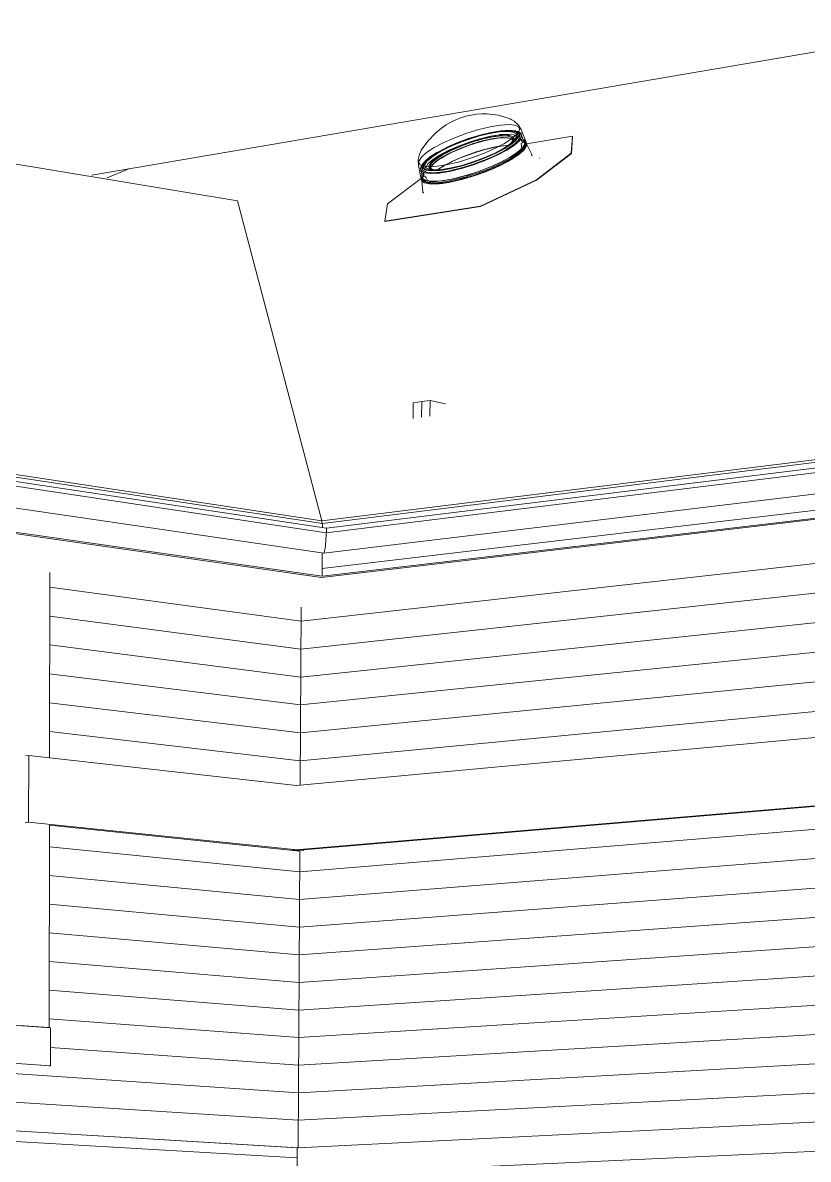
# Model space of a CAD drawing. Header units: inches. Extents: x 205 to 211, y -138 to -29.
# Drawn here: x 207.1339 to 207.2758, y -137.4782 to -137.2731 of the extents above; entities that cross this region are included whole.
import ezdxf

# ---------------------------------------------------------------- set-up
doc = ezdxf.new("R2010")
doc.units = ezdxf.units.IN
doc.header["$MEASUREMENT"] = 0
for name, color, linetype, lineweight in [('A-GLAZ', 151, 'Continuous', 13), ('A-ROOF', 132, 'Continuous', 13), ('A-ROOF-OTLN', 132, 'Continuous', 9), ('A-WALL', 113, 'Continuous', 13), ('A-WALL-PATT', 111, 'Continuous', 13), ('S-BEAM', 12, 'Continuous', 9)]:
    doc.layers.add(name, color=color, linetype=linetype, lineweight=lineweight)

# ---------------------------------------------------------------- blocks, each defined once
blk = doc.blocks.new('FP_36-Looking SouthWest')
at = {"layer": 'A-WALL-PATT', "lineweight": 9}
for p, q in [((-72.22447, -137.35284), (-72.22039, -137.3534)), ((-72.2244, -137.35874), (-72.22032, -137.35928)), ((-72.22432, -137.36463), (-72.22024, -137.36515)), ((-72.22424, -137.37052), (-72.22016, -137.37102)), ((-72.06234, -137.37492), (-72.01697, -137.38109)), ((-72.22416, -137.37639), (-72.22009, -137.37688)), ((-72.06235, -137.38015), (-72.017, -137.38614)), ((-72.22408, -137.38227), (-72.22001, -137.38274)), ((-72.06236, -137.38537), (-72.01703, -137.39117)), ((-72.22401, -137.38813), (-72.21994, -137.38859)), ((-72.06237, -137.39059), (-72.01706, -137.3962)), ((-72.22393, -137.39399), (-72.21986, -137.39443)), ((-72.06237, -137.3958), (-72.01709, -137.40123)), ((-72.22385, -137.39985), (-72.21979, -137.40027)), ((-72.06238, -137.40101), (-72.01712, -137.40626)), ((-72.22377, -137.40569), (-72.21971, -137.4061)), ((-72.2237, -137.41153), (-72.21964, -137.41192)), ((-72.22362, -137.41737), (-72.21956, -137.41774)), ((-72.06242, -137.42179), (-72.01723, -137.4263)), ((-72.22354, -137.4232), (-72.21949, -137.42355)), ((-72.06243, -137.42698), (-72.01726, -137.4313)), ((-72.22346, -137.42902), (-72.21941, -137.42936)), ((-72.06243, -137.43215), (-72.01729, -137.43629)), ((-72.22339, -137.43483), (-72.21934, -137.43516)), ((-72.06244, -137.43733), (-72.01732, -137.44128)), ((-72.22331, -137.44064), (-72.21926, -137.44095)), ((-72.06245, -137.4425), (-72.01735, -137.44627)), ((-72.22323, -137.44645), (-72.21919, -137.44674)), ((-72.06246, -137.44766), (-72.01738, -137.45125)), ((-72.22316, -137.45224), (-72.01747, -137.46617)), ((-72.06247, -137.45282), (-72.01741, -137.45623)), ((-72.22308, -137.45803), (-72.0175, -137.47113)), ((-72.0622, -137.45799), (-72.01744, -137.4612))]:
    blk.add_line(p, q, dxfattribs=at)
blk = doc.blocks.new('FP_63-Looking SouthWest')
at = {"layer": 'A-WALL-PATT', "lineweight": 9}
for p, q in [((-71.833, -137.36042), (-71.83242, -137.36035)), ((-71.83313, -137.36608), (-71.83254, -137.36602)), ((-72.01697, -137.38109), (-71.92254, -137.37048)), ((-71.83326, -137.37175), (-71.83267, -137.37168)), ((-72.017, -137.38614), (-71.92262, -137.37584)), ((-71.83339, -137.3774), (-71.8328, -137.37734)), ((-72.01703, -137.39117), (-71.9227, -137.3812)), ((-71.83352, -137.38305), (-71.83293, -137.38299)), ((-72.01706, -137.3962), (-71.92278, -137.38655)), ((-71.83365, -137.3887), (-71.83306, -137.38864)), ((-72.01709, -137.40123), (-71.92285, -137.3919)), ((-72.01712, -137.40626), (-71.92293, -137.39724)), ((-71.92359, -137.40263), (-71.92301, -137.40258)), ((-71.92366, -137.40796), (-71.92309, -137.40791)), ((-71.92374, -137.41328), (-71.92316, -137.41323)), ((-72.01723, -137.4263), (-71.92324, -137.41856)), ((-72.01726, -137.4313), (-71.92332, -137.42387)), ((-72.01729, -137.43629), (-71.9234, -137.42918)), ((-72.01732, -137.44128), (-71.92347, -137.43449)), ((-72.01735, -137.44627), (-71.92355, -137.43979)), ((-72.01738, -137.45125), (-71.92363, -137.44508)), ((-72.01741, -137.45623), (-71.9237, -137.45037)), ((-72.01747, -137.46617), (-71.83459, -137.45594)), ((-72.01744, -137.4612), (-71.924, -137.45567)), ((-72.0175, -137.47113), (-71.83472, -137.46151)), ((-72.01752, -137.47609), (-71.83485, -137.46708)), ((-72.01772, -137.48105), (-71.83497, -137.47264)), ((-72.01775, -137.486), (-71.8351, -137.47819))]:
    blk.add_line(p, q, dxfattribs=at)
blk = doc.blocks.new('FP_85-Looking SouthWest')
at = {"layer": 'A-WALL-PATT', "lineweight": 9}
for p, q in [((-72.21616, -137.4664), (-72.0177, -137.47795)), ((-72.21609, -137.47215), (-72.01773, -137.48291)), ((-72.21601, -137.47789), (-72.01776, -137.48785)), ((-72.06273, -137.49072), (-72.01779, -137.4928)), ((-72.06274, -137.49583), (-72.01782, -137.49773)), ((-72.06275, -137.50095), (-72.01785, -137.50267)), ((-72.06276, -137.50605), (-72.01787, -137.5076)), ((-72.06276, -137.51116), (-72.0179, -137.51252)), ((-72.06277, -137.51625), (-72.01793, -137.51744)), ((-72.06193, -137.53153), (-72.01802, -137.53217)), ((-72.06194, -137.5366), (-72.01805, -137.53707)), ((-72.06195, -137.54167), (-72.01807, -137.54197)), ((-72.06195, -137.54674), (-72.0181, -137.54686)), ((-72.06196, -137.5518), (-72.01813, -137.55175)), ((-72.06197, -137.55686), (-72.01816, -137.55663)), ((-72.06198, -137.56191), (-72.01819, -137.56151)), ((-72.06199, -137.56695), (-72.01822, -137.56639)), ((-72.062, -137.57199), (-72.01824, -137.57126)), ((-72.06201, -137.57703), (-72.01827, -137.57612)), ((-72.06201, -137.58206), (-72.0183, -137.58099)), ((-72.06202, -137.58709), (-72.01833, -137.58584)), ((-72.06203, -137.59211), (-72.01836, -137.5907)), ((-72.06204, -137.59713), (-72.01838, -137.59554)), ((-72.06205, -137.60214), (-72.01841, -137.60039)), ((-72.06206, -137.60715), (-72.01844, -137.60523)), ((-72.06207, -137.61215), (-72.01847, -137.61006)), ((-72.06207, -137.61715), (-72.0185, -137.61489))]:
    blk.add_line(p, q, dxfattribs=at)

msp = doc.modelspace()

# ---------------------------------------------------------------- linework, layer by layer
at = {"layer": 'A-GLAZ'}
for p, q in [((207.21986, -137.29344), (207.21996, -137.29342)), ((207.21999, -137.29342), (207.22053, -137.29338)), ((207.22144, -137.29341), (207.22158, -137.2934)), ((207.22153, -137.29342), (207.22169, -137.29341)), ((207.22172, -137.29342), (207.22153, -137.29343)), ((207.2219, -137.29259), (207.2221, -137.29259)), ((207.22206, -137.29263), (207.2221, -137.29263)), ((207.22262, -137.2927), (207.22312, -137.29292)), ((207.22268, -137.29266), (207.22283, -137.29267)), ((207.22275, -137.2927), (207.2229, -137.29272)), ((207.2228, -137.29154), (207.22284, -137.29155)), ((207.2231, -137.29357), (207.223, -137.29311)), ((207.22307, -137.29267), (207.22323, -137.2927)), ((207.22315, -137.29273), (207.22322, -137.29275)), ((207.22325, -137.2927), (207.2233, -137.29272)), ((207.22328, -137.29298), (207.22335, -137.29302)), ((207.22333, -137.29272), (207.22381, -137.29293)), ((207.22349, -137.29298), (207.22356, -137.29342)), ((207.22352, -137.29305), (207.22366, -137.29333)), ((207.22361, -137.29323), (207.22371, -137.29368)), ((207.22382, -137.29294), (207.22387, -137.29298)), ((207.2239, -137.29236), (207.22489, -137.29481)), ((207.22395, -137.29331), (207.22447, -137.29468)), ((207.21394, -137.29538), (207.21418, -137.29529)), ((207.21454, -137.29517), (207.21526, -137.29493)), ((207.2154, -137.29443), (207.21585, -137.2943)), ((207.21604, -137.29469), (207.2166, -137.29453)), ((207.21692, -137.29444), (207.21712, -137.29439)), ((207.21781, -137.29422), (207.21866, -137.29405)), ((207.21877, -137.29403), (207.21893, -137.294)), ((207.21898, -137.29356), (207.21932, -137.29351)), ((207.21955, -137.2939), (207.21999, -137.29385)), ((207.22024, -137.29382), (207.2204, -137.29381)), ((207.22048, -137.29381), (207.22062, -137.2938)), ((207.22188, -137.29498), (207.22259, -137.29437)), ((207.22236, -137.29388), (207.22228, -137.29394)), ((207.22283, -137.29444), (207.22228, -137.29489)), ((207.22234, -137.29389), (207.22238, -137.29391)), ((207.22237, -137.29398), (207.22241, -137.29423)), ((207.22237, -137.29401), (207.22248, -137.29407)), ((207.22239, -137.29365), (207.22245, -137.29371)), ((207.22284, -137.29485), (207.22241, -137.29519)), ((207.22264, -137.29423), (207.22267, -137.29429)), ((207.22316, -137.29474), (207.22266, -137.29515)), ((207.22333, -137.29352), (207.22295, -137.29417)), ((207.22389, -137.29413), (207.22392, -137.29423)), ((207.22392, -137.29423), (207.22399, -137.29452)), ((207.22399, -137.29483), (207.22393, -137.29506)), ((207.22404, -137.29589), (207.22395, -137.29482)), ((207.22398, -137.29406), (207.22421, -137.29471)), ((207.22416, -137.29471), (207.2241, -137.29466)), ((207.22418, -137.29473), (207.22416, -137.29471)), ((207.22428, -137.29473), (207.22421, -137.29466)), ((207.22434, -137.29417), (207.22448, -137.29427)), ((207.22438, -137.29445), (207.22454, -137.29454)), ((207.22484, -137.29536), (207.22447, -137.29597)), ((207.22448, -137.29427), (207.22458, -137.29439)), ((207.22459, -137.29457), (207.22472, -137.29468)), ((207.22461, -137.29443), (207.22465, -137.29493)), ((207.22463, -137.29476), (207.22469, -137.29491)), ((207.22472, -137.29468), (207.22476, -137.29472)), ((207.22494, -137.29506), (207.2248, -137.2949)), ((207.22489, -137.29491), (207.22484, -137.29492)), ((207.23317, -137.29354), (207.22489, -137.29491)), ((207.22494, -137.29506), (207.22583, -137.29687)), ((207.23296, -137.29661), (207.23317, -137.29354)), ((207.23319, -137.29361), (207.23298, -137.29668)), ((207.23319, -137.29361), (207.23317, -137.29354)), ((207.20591, -137.29732), (207.20684, -137.2965)), ((207.20651, -137.29811), (207.20738, -137.29736)), ((207.20669, -137.29805), (207.2075, -137.29735)), ((207.20672, -137.2981), (207.20752, -137.29739)), ((207.20778, -137.29731), (207.20693, -137.29806)), ((207.20752, -137.29733), (207.20882, -137.29649)), ((207.20758, -137.29735), (207.20882, -137.29654)), ((207.20883, -137.29787), (207.20952, -137.29742)), ((207.20885, -137.29641), (207.21038, -137.29562)), ((207.21037, -137.29695), (207.21134, -137.29646)), ((207.21216, -137.29609), (207.21272, -137.29585)), ((207.21346, -137.29725), (207.21489, -137.29672)), ((207.21521, -137.29661), (207.21586, -137.29639)), ((207.21586, -137.29641), (207.21586, -137.29641)), ((207.22335, -137.29683), (207.22224, -137.29758)), ((207.22271, -137.2974), (207.2226, -137.29747)), ((207.22283, -137.29732), (207.22271, -137.2974)), ((207.22302, -137.29719), (207.22285, -137.2973)), ((207.22349, -137.29686), (207.22306, -137.29717)), ((207.22423, -137.29584), (207.22329, -137.29668)), ((207.22667, -137.3014), (207.23296, -137.29661)), ((207.23298, -137.29668), (207.22669, -137.30147)), ((207.2272, -137.29751), (207.22721, -137.29754)), ((207.23298, -137.29668), (207.23296, -137.29661)), ((207.20586, -137.30138), (207.20536, -137.29876)), ((207.20545, -137.29825), (207.20545, -137.29818)), ((207.20579, -137.29939), (207.20582, -137.29923)), ((207.20583, -137.29919), (207.20601, -137.29884)), ((207.20583, -137.29938), (207.20585, -137.29925)), ((207.20583, -137.29949), (207.20583, -137.2994)), ((207.20586, -137.29964), (207.20583, -137.29956)), ((207.20613, -137.30101), (207.20583, -137.29957)), ((207.20586, -137.29921), (207.20601, -137.2989)), ((207.20607, -137.29941), (207.20604, -137.29909)), ((207.20607, -137.29931), (207.2061, -137.29914)), ((207.2062, -137.29891), (207.20624, -137.29883)), ((207.20623, -137.29876), (207.20664, -137.29811)), ((207.2063, -137.29877), (207.2067, -137.29812)), ((207.20643, -137.29839), (207.20657, -137.29826)), ((207.20648, -137.29829), (207.20661, -137.29818)), ((207.20653, -137.29874), (207.20651, -137.29881)), ((207.20682, -137.29819), (207.20654, -137.29868)), ((207.20655, -137.29817), (207.20662, -137.29812)), ((207.20675, -137.298), (207.20681, -137.29795)), ((207.20691, -137.29808), (207.20683, -137.29818)), ((207.20691, -137.29787), (207.20711, -137.29772)), ((207.20726, -137.29896), (207.20728, -137.29888)), ((207.2074, -137.29916), (207.20744, -137.29908)), ((207.2074, -137.29943), (207.20741, -137.29938)), ((207.2074, -137.29955), (207.2074, -137.29946)), ((207.20752, -137.29957), (207.20743, -137.29951)), ((207.20745, -137.29926), (207.20748, -137.2992)), ((207.20764, -137.29942), (207.20749, -137.29919)), ((207.20759, -137.29842), (207.20781, -137.29823)), ((207.20773, -137.29829), (207.20783, -137.29822)), ((207.20792, -137.29812), (207.20787, -137.29816)), ((207.20792, -137.2981), (207.20805, -137.29801)), ((207.20793, -137.29811), (207.20806, -137.29802)), ((207.20799, -137.29809), (207.2081, -137.29801)), ((207.20802, -137.29792), (207.20843, -137.29759)), ((207.20843, -137.29765), (207.20852, -137.29759)), ((207.20862, -137.29801), (207.2087, -137.29794)), ((207.20871, -137.29802), (207.20934, -137.29759)), ((207.21837, -137.2996), (207.21782, -137.29982)), ((207.22034, -137.29821), (207.21844, -137.29908)), ((207.21916, -137.29926), (207.21897, -137.29934)), ((207.21926, -137.29921), (207.21916, -137.29926)), ((207.21957, -137.29907), (207.21926, -137.29921)), ((207.21975, -137.29899), (207.21957, -137.29907)), ((207.21996, -137.29889), (207.21975, -137.29899)), ((207.2204, -137.29868), (207.22003, -137.29886)), ((207.22133, -137.29821), (207.22115, -137.2983)), ((207.22139, -137.29817), (207.22134, -137.2982)), ((207.22156, -137.29808), (207.2214, -137.29817)), ((207.22165, -137.29803), (207.22156, -137.29808)), ((207.22181, -137.29794), (207.22165, -137.29803)), ((207.20587, -137.30118), (207.19979, -137.30573)), ((207.20598, -137.3011), (207.20587, -137.30118)), ((207.20593, -137.30127), (207.206, -137.301)), ((207.20596, -137.30161), (207.20599, -137.3014)), ((207.2062, -137.30364), (207.20596, -137.30161)), ((207.20598, -137.30052), (207.20603, -137.30041)), ((207.20599, -137.30135), (207.20606, -137.30091)), ((207.206, -137.30099), (207.20602, -137.30093)), ((207.20601, -137.30069), (207.20602, -137.30063)), ((207.20602, -137.30063), (207.20606, -137.30052)), ((207.20608, -137.30134), (207.20605, -137.30118)), ((207.20607, -137.30085), (207.20611, -137.30073)), ((207.20608, -137.30109), (207.2061, -137.30103)), ((207.20636, -137.30088), (207.2062, -137.3002)), ((207.20644, -137.30058), (207.20631, -137.3002)), ((207.20632, -137.30093), (207.20636, -137.3008)), ((207.2064, -137.30087), (207.20642, -137.3008)), ((207.20642, -137.3008), (207.20644, -137.30071)), ((207.20677, -137.30099), (207.2066, -137.30084)), ((207.2071, -137.30167), (207.20663, -137.3008)), ((207.21139, -137.30151), (207.21031, -137.30171)), ((207.21181, -137.30168), (207.21132, -137.30178)), ((207.21313, -137.30136), (207.21264, -137.30149)), ((207.21337, -137.3013), (207.21322, -137.30134)), ((207.21366, -137.30122), (207.21339, -137.30129)), ((207.21495, -137.30083), (207.21476, -137.30089)), ((207.21585, -137.30054), (207.21495, -137.30083)), ((207.21604, -137.30048), (207.21585, -137.30054)), ((207.21657, -137.30615), (207.22667, -137.3014)), ((207.22669, -137.30147), (207.21659, -137.30622)), ((207.21706, -137.30011), (207.2169, -137.30017)), ((207.21725, -137.30004), (207.21712, -137.30009)), ((207.21745, -137.29996), (207.21725, -137.30004)), ((207.21762, -137.29989), (207.21746, -137.29996)), ((207.21781, -137.29982), (207.21762, -137.29989)), ((207.22669, -137.30147), (207.22667, -137.3014)), ((207.20623, -137.3038), (207.20632, -137.30365)), ((207.20641, -137.30192), (207.20635, -137.30189)), ((207.20865, -137.3017), (207.20734, -137.3017)), ((207.2077, -137.30217), (207.20765, -137.30217)), ((207.20808, -137.30217), (207.2077, -137.30217)), ((207.20813, -137.30217), (207.20808, -137.30217)), ((207.2083, -137.30217), (207.20816, -137.30217)), ((207.20937, -137.30209), (207.20914, -137.30212)), ((207.20967, -137.30206), (207.20937, -137.30209)), ((207.20992, -137.30202), (207.20967, -137.30206)), ((207.21084, -137.30188), (207.21043, -137.30195)), ((207.21132, -137.30178), (207.21084, -137.30188)), ((207.19979, -137.30573), (207.1993, -137.30889)), ((207.20544, -137.30505), (207.20543, -137.30502)), ((207.1993, -137.30889), (207.21657, -137.30615)), ((207.21659, -137.30622), (207.19932, -137.30896)), ((207.21657, -137.30615), (207.21659, -137.30622)), ((207.19932, -137.30896), (207.1993, -137.30889))]:
    msp.add_line(p, q, dxfattribs=at)
at = {"layer": 'A-GLAZ', "lineweight": 9}
for p, q in [((207.13883, -137.37228), (207.13878, -137.40573)), ((207.13876, -137.41789), (207.1387, -137.45443)), ((207.09868, -137.45148), (207.13897, -137.45448)), ((207.1387, -137.45443), (207.13339, -137.45403)), ((207.1387, -137.45443), (207.13897, -137.45448)), ((207.13897, -137.45448), (207.13896, -137.46132)), ((207.13896, -137.46132), (207.0987, -137.45854)), ((207.13896, -137.46132), (207.13863, -137.46135))]:
    msp.add_line(p, q, dxfattribs=at)
at = {"layer": 'A-GLAZ'}
for points in [[(207.20954, -137.29207, 0), (207.21036, -137.29151, 0), (207.21122, -137.29101, 0), (207.21211, -137.29059, 0), (207.21302, -137.29023, 0), (207.21396, -137.28994, 0), (207.21491, -137.28973, 0), (207.21587, -137.28958, 0), (207.21684, -137.28952, 0), (207.21781, -137.28953, 0), (207.21974, -137.28977, 0), (207.2216, -137.29032, 0), (207.22205, -137.2905, 0)], [(207.2239, -137.29235, 0), (207.2234, -137.2915, 0), (207.22268, -137.29084, 0), (207.22209, -137.29051, 0), (207.22205, -137.29049, 0)], [(207.20588, -137.29609, 0), (207.20705, -137.29444, 0), (207.20843, -137.29298, 0), (207.20954, -137.29207, 0)], [(207.20684, -137.2965, 0), (207.20822, -137.29561, 0), (207.20995, -137.2947, 0), (207.21195, -137.29382, 0), (207.21409, -137.29302, 0), (207.21627, -137.29235, 0), (207.21834, -137.29184, 0)], [(207.20843, -137.29759, 0), (207.2097, -137.29678, 0), (207.21132, -137.29594, 0), (207.21318, -137.29515, 0), (207.21515, -137.29445, 0), (207.21712, -137.29389, 0), (207.21893, -137.29351, 0), (207.21999, -137.29337, 0)], [(207.20882, -137.29649, 0), (207.21046, -137.29563, 0), (207.21235, -137.29479, 0), (207.21438, -137.29403, 0), (207.21644, -137.2934, 0)], [(207.21039, -137.29561, 0), (207.2123, -137.29476, 0), (207.21437, -137.29399, 0), (207.21647, -137.29335, 0)], [(207.21145, -137.29521, 0), (207.21237, -137.29482, 0), (207.21439, -137.29407, 0), (207.21643, -137.29344, 0)], [(207.22138, -137.29268, 0), (207.21998, -137.29277, 0), (207.21828, -137.29305, 0), (207.21639, -137.29351, 0), (207.21494, -137.29395, 0)], [(207.21647, -137.29335, 0), (207.21847, -137.29286, 0), (207.22026, -137.29256, 0), (207.22174, -137.29246, 0), (207.22282, -137.29258, 0), (207.22344, -137.29291, 0), (207.22348, -137.29295, 0)], [(207.21647, -137.29339, 0), (207.2184, -137.29292, 0), (207.22016, -137.29263, 0), (207.22161, -137.29253, 0), (207.22265, -137.29265, 0)], [(207.21647, -137.29343, 0), (207.21838, -137.29296, 0), (207.22013, -137.29267, 0), (207.22157, -137.29258, 0), (207.22261, -137.29269, 0)], [(207.21652, -137.294, 0), (207.21841, -137.29354, 0), (207.21994, -137.29328, 0)], [(207.21834, -137.29184, 0), (207.2202, -137.29153, 0), (207.22173, -137.29143, 0), (207.22279, -137.29154, 0)], [(207.21997, -137.29328, 0), (207.2201, -137.29326, 0), (207.2215, -137.29317, 0), (207.22252, -137.29329, 0), (207.22308, -137.29357, 0)], [(207.22005, -137.29336, 0), (207.22048, -137.29333, 0), (207.22165, -137.29337, 0), (207.22237, -137.29362, 0), (207.22257, -137.29408, 0), (207.22235, -137.29457, 0)], [(207.22299, -137.2931, 0), (207.2224, -137.29279, 0), (207.2214, -137.29268, 0)], [(207.22144, -137.29345, 0), (207.22149, -137.29345, 0), (207.22182, -137.29346, 0)], [(207.22339, -137.29348, 0), (207.223, -137.29414, 0), (207.22213, -137.29492, 0)], [(207.22353, -137.29264, 0), (207.2232, -137.29312, 0), (207.22241, -137.29385, 0)], [(207.22358, -137.29293, 0), (207.22384, -137.29312, 0), (207.22396, -137.29366, 0), (207.22355, -137.29435, 0), (207.22264, -137.29518, 0)], [(207.22267, -137.29265, 0), (207.22328, -137.29297, 0), (207.22339, -137.29346, 0)], [(207.22387, -137.29298, 0), (207.22395, -137.29306, 0), (207.22407, -137.2936, 0), (207.22366, -137.2943, 0), (207.22273, -137.29514, 0)], [(207.22354, -137.29348, 0), (207.22316, -137.2941, 0), (207.22284, -137.29442, 0)], [(207.22285, -137.29155, 0), (207.22349, -137.29189, 0), (207.22361, -137.29209, 0)], [(207.22315, -137.29294, 0), (207.22322, -137.29301, 0), (207.22334, -137.29348, 0)], [(207.22328, -137.29277, 0), (207.22386, -137.29309, 0), (207.22398, -137.29362, 0)], [(207.22361, -137.29209, 0), (207.22361, -137.29242, 0), (207.22355, -137.29261, 0)], [(207.22226, -137.29396, 0), (207.22091, -137.29484, 0), (207.21916, -137.29576, 0), (207.21714, -137.29666, 0), (207.21496, -137.29747, 0), (207.21276, -137.29815, 0), (207.21067, -137.29865, 0), (207.20881, -137.29896, 0), (207.20728, -137.29905, 0), (207.20618, -137.29891, 0), (207.20571, -137.2987, 0)], [(207.22273, -137.29514, 0), (207.22134, -137.29605, 0), (207.21957, -137.29698, 0), (207.21753, -137.29789, 0), (207.21533, -137.29871, 0), (207.2131, -137.29939, 0), (207.21098, -137.2999, 0), (207.2091, -137.30021, 0), (207.20756, -137.3003, 0), (207.20645, -137.30016, 0)], [(207.22264, -137.29518, 0), (207.22127, -137.29608, 0), (207.21952, -137.297, 0), (207.2175, -137.29789, 0), (207.21533, -137.2987, 0), (207.21313, -137.29938, 0), (207.21104, -137.29988, 0), (207.20918, -137.30019, 0), (207.20765, -137.30027, 0)], [(207.21141, -137.2953, 0), (207.21062, -137.29566, 0), (207.20903, -137.2965, 0), (207.20778, -137.29731, 0)], [(207.20794, -137.29779, 0), (207.20919, -137.29698, 0), (207.21077, -137.29615, 0), (207.21259, -137.29534, 0), (207.21454, -137.29461, 0), (207.21649, -137.29401, 0)], [(207.20862, -137.29766, 0), (207.20985, -137.29686, 0), (207.21143, -137.29605, 0), (207.21324, -137.29527, 0), (207.21517, -137.29459, 0), (207.21709, -137.29404, 0), (207.21886, -137.29367, 0), (207.22037, -137.2935, 0), (207.22151, -137.29354, 0), (207.22221, -137.29378, 0), (207.22229, -137.29386, 0)], [(207.20887, -137.29651, 0), (207.2105, -137.29565, 0), (207.21142, -137.29522, 0)], [(207.20939, -137.29756, 0), (207.21031, -137.29702, 0), (207.21145, -137.29644, 0), (207.21278, -137.29586, 0), (207.21424, -137.2953, 0), (207.21576, -137.2948, 0), (207.21723, -137.29439, 0), (207.21859, -137.2941, 0)], [(207.21056, -137.29681, 0), (207.21152, -137.29634, 0), (207.21333, -137.29556, 0), (207.21526, -137.29488, 0), (207.21599, -137.29466, 0)], [(207.21294, -137.29466, 0), (207.21244, -137.29486, 0), (207.21142, -137.29529, 0)], [(207.2149, -137.29396, 0), (207.2144, -137.29413, 0), (207.21296, -137.29465, 0)], [(207.21584, -137.29638, 0), (207.21709, -137.29601, 0), (207.21896, -137.29555, 0), (207.21997, -137.29537, 0)], [(207.21586, -137.29639, 0), (207.21711, -137.29602, 0), (207.219, -137.29556, 0), (207.21995, -137.29539, 0)], [(207.21586, -137.29641, 0), (207.21741, -137.29596, 0), (207.21888, -137.29561, 0), (207.21992, -137.29542, 0)], [(207.216, -137.29465, 0), (207.21717, -137.29433, 0), (207.21894, -137.29396, 0), (207.22045, -137.29379, 0), (207.22159, -137.29383, 0), (207.22229, -137.29408, 0)], [(207.22266, -137.29515, 0), (207.22128, -137.29605, 0), (207.21953, -137.29698, 0), (207.2175, -137.29787, 0), (207.21711, -137.29803, 0)], [(207.22241, -137.29519, 0), (207.22108, -137.29606, 0), (207.21938, -137.29696, 0), (207.21742, -137.29783, 0), (207.21711, -137.29795, 0)], [(207.2172, -137.29745, 0), (207.21903, -137.29665, 0), (207.22063, -137.2958, 0), (207.22188, -137.29498, 0)], [(207.21861, -137.29409, 0), (207.21976, -137.29392, 0), (207.2207, -137.29384, 0), (207.22142, -137.29386, 0), (207.22192, -137.29394, 0), (207.22236, -137.29419, 0)], [(207.22228, -137.29489, 0), (207.22095, -137.29576, 0), (207.21926, -137.29665, 0)], [(207.22213, -137.29492, 0), (207.22083, -137.29577, 0), (207.21955, -137.29646, 0)], [(207.21995, -137.29541, 0), (207.22018, -137.29537, 0), (207.22127, -137.29525, 0), (207.22143, -137.29524, 0)], [(207.21999, -137.29537, 0), (207.22064, -137.29528, 0), (207.2215, -137.2952, 0)], [(207.21999, -137.29538, 0), (207.22069, -137.29528, 0), (207.22148, -137.29521, 0)], [(207.22199, -137.29488, 0), (207.22219, -137.29466, 0), (207.22241, -137.29414, 0), (207.22239, -137.29405, 0)], [(207.22239, -137.29365, 0), (207.22243, -137.29367, 0), (207.22245, -137.29369, 0)], [(207.22245, -137.29369, 0), (207.22264, -137.29413, 0), (207.22255, -137.29442, 0)], [(207.22264, -137.29431, 0), (207.22272, -137.29423, 0), (207.22309, -137.29359, 0)], [(207.2237, -137.29371, 0), (207.2233, -137.29439, 0), (207.22284, -137.29484, 0)], [(207.22398, -137.29365, 0), (207.22357, -137.29432, 0), (207.2232, -137.2947, 0)], [(207.22435, -137.29427, 0), (207.22445, -137.29436, 0), (207.22457, -137.29491, 0), (207.22415, -137.29562, 0), (207.22322, -137.29647, 0)], [(207.22463, -137.29497, 0), (207.22419, -137.29566, 0), (207.22329, -137.29646, 0)], [(207.22458, -137.29472, 0), (207.22471, -137.29527, 0), (207.22429, -137.29599, 0), (207.22335, -137.29683, 0)], [(207.22351, -137.29685, 0), (207.22458, -137.29585, 0), (207.22493, -137.29517, 0), (207.2249, -137.2948, 0)], [(207.22443, -137.29448, 0), (207.22453, -137.29457, 0), (207.22465, -137.29512, 0), (207.22426, -137.2958, 0)], [(207.2248, -137.2949, 0), (207.22461, -137.29468, 0), (207.22436, -137.29456, 0)], [(207.22448, -137.29458, 0), (207.22474, -137.29479, 0), (207.22478, -137.29486, 0)], [(207.22476, -137.29472, 0), (207.22482, -137.29481, 0), (207.22485, -137.29535, 0)], [(207.20537, -137.29876, 0), (207.20532, -137.29775, 0), (207.20555, -137.29677, 0), (207.20586, -137.29613, 0), (207.20588, -137.29609, 0)], [(207.20545, -137.29815, 0), (207.20548, -137.29802, 0), (207.20591, -137.29733, 0)], [(207.22351, -137.29685, 0), (207.22181, -137.29795, 0), (207.22061, -137.29859, 0), (207.2192, -137.29924, 0), (207.21763, -137.2999, 0), (207.21596, -137.30051, 0), (207.21426, -137.30105, 0), (207.21261, -137.3015, 0), (207.21108, -137.30184, 0), (207.20974, -137.30206, 0), (207.20861, -137.30217, 0), (207.20772, -137.30218, 0), (207.20649, -137.30198, 0), (207.20596, -137.30162, 0), (207.20586, -137.30137, 0)], [(207.20724, -137.29953, 0), (207.20818, -137.29964, 0), (207.20958, -137.29956, 0), (207.21128, -137.29928, 0), (207.21319, -137.29882, 0), (207.2152, -137.2982, 0), (207.21718, -137.29746, 0)], [(207.20738, -137.29736, 0), (207.2087, -137.2965, 0), (207.20881, -137.29644, 0)], [(207.20869, -137.29747, 0), (207.20969, -137.29684, 0), (207.20992, -137.29671, 0)], [(207.2087, -137.29794, 0), (207.20994, -137.29715, 0), (207.21051, -137.29683, 0)], [(207.20888, -137.29955, 0), (207.20983, -137.29895, 0), (207.21139, -137.29813, 0), (207.21319, -137.29733, 0), (207.21513, -137.29661, 0), (207.21579, -137.29639, 0)], [(207.20967, -137.29734, 0), (207.20983, -137.29724, 0), (207.20988, -137.29722, 0)], [(207.22322, -137.29647, 0), (207.22181, -137.29739, 0), (207.22002, -137.29834, 0), (207.21795, -137.29925, 0), (207.21573, -137.30008, 0), (207.21348, -137.30077, 0), (207.21133, -137.30129, 0), (207.21003, -137.30152, 0)], [(207.21118, -137.29607, 0), (207.21131, -137.29601, 0), (207.21204, -137.29568, 0)], [(207.21144, -137.29813, 0), (207.21319, -137.29736, 0), (207.21345, -137.29725, 0)], [(207.21147, -137.29813, 0), (207.21279, -137.29754, 0), (207.21429, -137.29695, 0), (207.21586, -137.29641, 0)], [(207.21925, -137.29666, 0), (207.21731, -137.29751, 0), (207.21522, -137.2983, 0), (207.21309, -137.29895, 0)], [(207.21953, -137.29647, 0), (207.21918, -137.29664, 0), (207.21726, -137.29749, 0), (207.21532, -137.29821, 0)], [(207.22329, -137.29668, 0), (207.22189, -137.29761, 0), (207.22009, -137.29856, 0), (207.21854, -137.29926, 0)], [(207.22329, -137.29646, 0), (207.22199, -137.29732, 0), (207.22036, -137.2982, 0)], [(207.22255, -137.2975, 0), (207.22218, -137.29773, 0), (207.22181, -137.29794, 0)], [(207.22447, -137.29597, 0), (207.22439, -137.29605, 0), (207.22349, -137.29686, 0)], [(207.22574, -137.29696, 0), (207.22587, -137.29701, 0), (207.22591, -137.29701, 0)], [(207.22593, -137.29698, 0), (207.22588, -137.29695, 0), (207.22583, -137.29687, 0)], [(207.20568, -137.29867, 0), (207.20557, -137.29856, 0), (207.20546, -137.29829, 0)], [(207.20644, -137.30016, 0), (207.20582, -137.29981, 0), (207.20573, -137.29926, 0)], [(207.20578, -137.29912, 0), (207.20617, -137.29855, 0), (207.20621, -137.2985, 0)], [(207.20611, -137.29995, 0), (207.20591, -137.29978, 0), (207.20579, -137.29943, 0)], [(207.20612, -137.29931, 0), (207.20606, -137.29883, 0), (207.20648, -137.29815, 0)], [(207.21113, -137.29977, 0), (207.20933, -137.30006, 0), (207.20785, -137.30014, 0), (207.20678, -137.30001, 0), (207.20619, -137.29967, 0), (207.20607, -137.29933, 0)], [(207.21308, -137.29895, 0), (207.21107, -137.29944, 0), (207.20928, -137.29973, 0), (207.2078, -137.29982, 0), (207.20674, -137.29969, 0), (207.20615, -137.29935, 0)], [(207.21529, -137.29823, 0), (207.21521, -137.29825, 0), (207.21313, -137.29889, 0), (207.21115, -137.29937, 0), (207.20938, -137.29966, 0), (207.20794, -137.29974, 0), (207.2069, -137.29962, 0), (207.20632, -137.29929, 0), (207.20623, -137.29877, 0)], [(207.20799, -137.29974, 0), (207.20696, -137.29961, 0), (207.20638, -137.29929, 0), (207.2063, -137.29878, 0)], [(207.20651, -137.29883, 0), (207.20662, -137.2992, 0), (207.20718, -137.29952, 0), (207.20722, -137.29953, 0)], [(207.2067, -137.29918, 0), (207.2071, -137.29854, 0), (207.2079, -137.29782, 0)], [(207.20739, -137.29947, 0), (207.20724, -137.29904, 0), (207.20733, -137.29878, 0)], [(207.20787, -137.29962, 0), (207.20745, -137.29942, 0), (207.20727, -137.29896, 0), (207.2076, -137.29834, 0), (207.20799, -137.29795, 0)], [(207.20733, -137.29942, 0), (207.20734, -137.29937, 0), (207.20735, -137.29932, 0)], [(207.20749, -137.29917, 0), (207.20748, -137.29899, 0), (207.20761, -137.29866, 0)], [(207.20829, -137.29963, 0), (207.20805, -137.29959, 0), (207.20755, -137.29931, 0), (207.20749, -137.2992, 0)], [(207.20756, -137.29939, 0), (207.20757, -137.29928, 0), (207.20789, -137.29867, 0), (207.20858, -137.29804, 0)], [(207.20759, -137.2994, 0), (207.20764, -137.29911, 0), (207.2079, -137.29878, 0)], [(207.20762, -137.29864, 0), (207.20781, -137.29838, 0), (207.20862, -137.29766, 0)], [(207.20795, -137.29871, 0), (207.20808, -137.29854, 0), (207.20868, -137.29804, 0)], [(207.21841, -137.29909, 0), (207.21638, -137.29988, 0), (207.21427, -137.30057, 0), (207.2122, -137.30112, 0), (207.2103, -137.30151, 0), (207.20866, -137.3017, 0)], [(207.20889, -137.29956, 0), (207.20979, -137.29899, 0), (207.20999, -137.29888, 0)], [(207.20894, -137.29956, 0), (207.20931, -137.2993, 0), (207.21026, -137.29875, 0), (207.21143, -137.29815, 0), (207.21145, -137.29814, 0)], [(207.21003, -137.29886, 0), (207.21137, -137.29816, 0), (207.21139, -137.29815, 0)], [(207.21707, -137.29805, 0), (207.21532, -137.29869, 0), (207.21312, -137.29936, 0), (207.21102, -137.29987, 0), (207.21056, -137.29996, 0)], [(207.21709, -137.29796, 0), (207.21531, -137.29861, 0), (207.21317, -137.29927, 0), (207.21114, -137.29976, 0)], [(207.21852, -137.29927, 0), (207.21802, -137.29947, 0), (207.21579, -137.3003, 0), (207.21426, -137.30079, 0)], [(207.2186, -137.29941, 0), (207.21807, -137.29963, 0), (207.21653, -137.30022, 0)], [(207.21897, -137.29934, 0), (207.2186, -137.2995, 0), (207.21837, -137.2996, 0)], [(207.22054, -137.29852, 0), (207.22014, -137.29871, 0), (207.21863, -137.29939, 0)], [(207.22115, -137.2983, 0), (207.22052, -137.29862, 0), (207.2204, -137.29868, 0)], [(207.22221, -137.2976, 0), (207.22194, -137.29776, 0), (207.22057, -137.2985, 0)], [(207.20611, -137.29994, 0), (207.20594, -137.29979, 0), (207.20588, -137.2997, 0)], [(207.20634, -137.30188, 0), (207.20599, -137.30155, 0), (207.20593, -137.30127, 0)], [(207.20729, -137.30169, 0), (207.20643, -137.3015, 0), (207.20596, -137.30111, 0), (207.20597, -137.30056, 0)], [(207.20599, -137.3014, 0), (207.20603, -137.3011, 0), (207.20617, -137.30086, 0)], [(207.20998, -137.30153, 0), (207.20943, -137.3016, 0), (207.20786, -137.30169, 0), (207.20674, -137.30155, 0), (207.20611, -137.30118, 0), (207.206, -137.30071, 0)], [(207.20713, -137.30184, 0), (207.20679, -137.30177, 0), (207.20616, -137.30141, 0), (207.20605, -137.30095, 0)], [(207.20631, -137.30167, 0), (207.2062, -137.30156, 0), (207.20608, -137.3011, 0)], [(207.20762, -137.30026, 0), (207.20652, -137.30013, 0), (207.20611, -137.29995, 0)], [(207.20765, -137.30027, 0), (207.20655, -137.30014, 0), (207.20612, -137.29995, 0)], [(207.20855, -137.30206, 0), (207.20795, -137.30207, 0), (207.20682, -137.30192, 0), (207.20632, -137.30168, 0)], [(207.21054, -137.29997, 0), (207.20915, -137.30018, 0), (207.20764, -137.30026, 0)], [(207.2122, -137.3015, 0), (207.21143, -137.30167, 0), (207.21029, -137.30188, 0)], [(207.21423, -137.3008, 0), (207.21354, -137.301, 0), (207.21143, -137.30151, 0)], [(207.21264, -137.30149, 0), (207.21229, -137.30157, 0), (207.21185, -137.30167, 0)], [(207.21432, -137.30094, 0), (207.21358, -137.30115, 0), (207.21225, -137.30149, 0)], [(207.21476, -137.30089, 0), (207.21438, -137.30101, 0), (207.21366, -137.30122, 0)], [(207.21649, -137.30023, 0), (207.21584, -137.30046, 0), (207.21436, -137.30093, 0)], [(207.2169, -137.30017, 0), (207.21651, -137.30031, 0), (207.21604, -137.30048, 0)], [(207.20619, -137.30378, 0), (207.2062, -137.30374, 0), (207.2062, -137.30365, 0)], [(207.20765, -137.30217, 0), (207.20738, -137.30215, 0), (207.20646, -137.30194, 0)], [(207.2103, -137.30171, 0), (207.20948, -137.30182, 0), (207.20792, -137.30191, 0), (207.20713, -137.30184, 0)], [(207.20907, -137.30212, 0), (207.2087, -137.30215, 0), (207.2083, -137.30217, 0)], [(207.21025, -137.30188, 0), (207.20952, -137.30198, 0), (207.2086, -137.30206, 0)], [(207.21043, -137.30195, 0), (207.21037, -137.30196, 0), (207.20992, -137.30202, 0)]]:
    msp.add_polyline3d(points, dxfattribs=at)
at = {"layer": 'A-ROOF'}
for p, q in [((207.14642, -137.30056), (207.30796, -137.27307)), ((206.99039, -137.27508), (207.17273, -137.30519)), ((207.15312, -137.29942), (207.14916, -137.30104)), ((207.17273, -137.30519), (207.18795, -137.36298)), ((206.97118, -137.33021), (207.18795, -137.36298)), ((207.18795, -137.36298), (207.38587, -137.33842)), ((207.18795, -137.36298), (207.18794, -137.36342))]:
    msp.add_line(p, q, dxfattribs=at)
at = {"layer": 'A-ROOF-OTLN'}
for p, q in [((206.97001, -137.33142), (207.18876, -137.36428)), ((207.18874, -137.36511), (206.97005, -137.3324)), ((206.97104, -137.33071), (207.18804, -137.36344)), ((207.18828, -137.36879), (206.97075, -137.33691)), ((207.18804, -137.36344), (207.38632, -137.33889)), ((207.38953, -137.34048), (207.18874, -137.36511)), ((207.18876, -137.36428), (207.38963, -137.33954)), ((207.18798, -137.37297), (206.9712, -137.34194)), ((207.18788, -137.37316), (206.97135, -137.3422)), ((207.38744, -137.34484), (207.18829, -137.36879)), ((207.38511, -137.34824), (207.18799, -137.37158)), ((207.38559, -137.34995), (207.18788, -137.37316)), ((207.38606, -137.3497), (207.18798, -137.37297)), ((207.18804, -137.36344), (207.18804, -137.36414)), ((207.18801, -137.36872), (207.18798, -137.37297))]:
    msp.add_line(p, q, dxfattribs=at)
for points in [[(207.18826, -137.36877, 0), (207.18835, -137.36872, 0), (207.18844, -137.36844, 0), (207.18853, -137.36795, 0), (207.1886, -137.36729, 0), (207.18866, -137.3665, 0), (207.1887, -137.36564, 0), (207.18871, -137.3651, 0)], [(207.18871, -137.3651, 0), (207.1887, -137.36564, 0), (207.18866, -137.3665, 0), (207.1886, -137.36729, 0), (207.18853, -137.36795, 0), (207.18844, -137.36844, 0), (207.18835, -137.36872, 0), (207.18826, -137.36877, 0)], [(207.18874, -137.36511, 0), (207.18874, -137.36511, 0), (207.18875, -137.36509, 0), (207.18876, -137.36504, 0), (207.18877, -137.36498, 0), (207.18878, -137.36489, 0), (207.18879, -137.36479, 0), (207.18879, -137.36469, 0), (207.18879, -137.36458, 0), (207.18879, -137.36449, 0), (207.18879, -137.3644, 0), (207.18878, -137.36434, 0), (207.18877, -137.3643, 0), (207.18876, -137.36428, 0)], [(207.18876, -137.36428, 0), (207.18876, -137.36428, 0), (207.18877, -137.3643, 0), (207.18878, -137.36434, 0), (207.18879, -137.3644, 0), (207.18879, -137.36449, 0), (207.18879, -137.36458, 0), (207.18879, -137.36469, 0), (207.18879, -137.36479, 0), (207.18878, -137.36489, 0), (207.18877, -137.36498, 0), (207.18876, -137.36504, 0), (207.18875, -137.36509, 0), (207.18874, -137.36511, 0), (207.18874, -137.36511, 0)]]:
    msp.add_polyline3d(points, dxfattribs=at)
at = {"layer": 'A-WALL'}
for p, q in [((207.18421, -137.37857), (207.18403, -137.41066)), ((207.27706, -137.40204), (207.18336, -137.41073)), ((207.13442, -137.40538), (207.13502, -137.40531)), ((207.13502, -137.40531), (207.13501, -137.41737)), ((207.18336, -137.41073), (207.13502, -137.40531)), ((207.18255, -137.4224), (207.27688, -137.41438)), ((207.27741, -137.41446), (207.1832, -137.42247)), ((207.1344, -137.41744), (207.13501, -137.41737)), ((207.13501, -137.41737), (207.1847, -137.42248)), ((207.18396, -137.42255), (207.13876, -137.4179)), ((207.18396, -137.42255), (207.18365, -137.47609)), ((207.18348, -137.4761), (206.978, -137.46383)), ((206.97817, -137.46382), (207.18365, -137.47609)), ((207.18323, -137.51922), (207.18348, -137.4761)), ((207.18365, -137.47609), (207.18348, -137.4761))]:
    msp.add_line(p, q, dxfattribs=at)
at = {"layer": 'S-BEAM'}
for p, q in [((207.20444, -137.34165), (207.20442, -137.34447)), ((207.20596, -137.34144), (207.20444, -137.34165)), ((207.20596, -137.34144), (207.20594, -137.34426)), ((207.20594, -137.34426), (207.20596, -137.34144)), ((207.20748, -137.34123), (207.20596, -137.34144)), ((207.20746, -137.34406), (207.20748, -137.34123)), ((207.20748, -137.34123), (207.21024, -137.34186))]:
    msp.add_line(p, q, dxfattribs=at)

# ---------------------------------------------------------------- block references
at = {"layer": 'A-WALL', "lineweight": 9}
for name in ['FP_36-Looking SouthWest', 'FP_63-Looking SouthWest', 'FP_85-Looking SouthWest']:
    msp.add_blockref(name, (279.20117, 0), dxfattribs=at)

doc.saveas('drawing.dxf')
